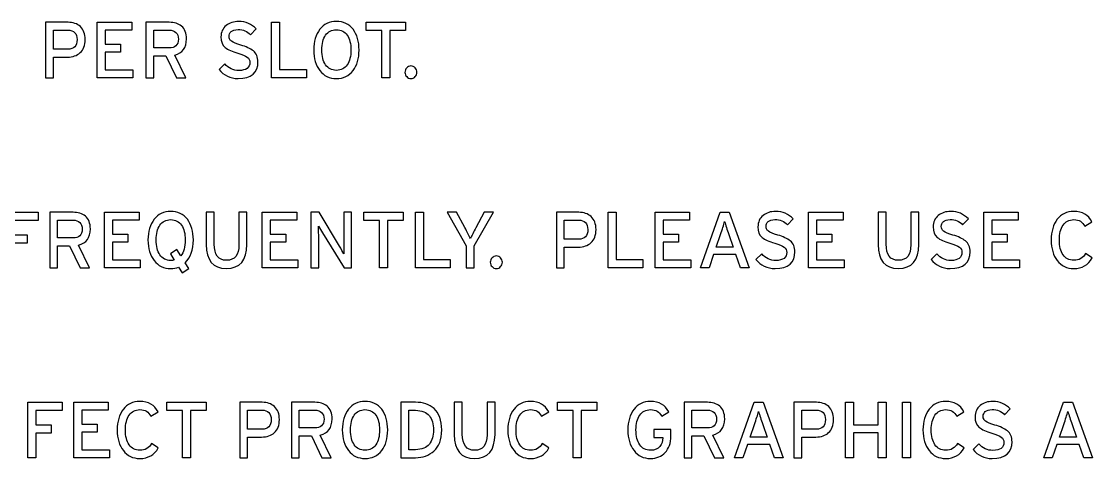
# Model space of a CAD drawing. Extents: x 0.9 to 53.1, y 0.9 to 35.1.
# Drawn here: x 6.43 to 11.51, y 23.73 to 25.8 of the extents above; entities that cross this region are included whole.
import ezdxf

# ---------------------------------------------------------------- set-up
doc = ezdxf.new("R2010")
doc.units = 0
doc.header["$MEASUREMENT"] = 0
doc.layers.add('2.0_____DWG', color=7, linetype='CONTINUOUS')

# ---------------------------------------------------------------- blocks, each defined once
blk = doc.blocks.new('BLK52')
at = {"layer": '2.0_____DWG'}
for points in [[(6.1271, 2.4777), (6.1271, 2.7401), (6.2909, 2.7401), (6.2909, 2.7022), (6.1651, 2.7022), (6.1651, 2.6367), (6.2381, 2.6367), (6.2381, 2.5987), (6.1651, 2.5987), (6.1651, 2.5157), (6.2963, 2.5157), (6.2963, 2.4777)], [(6.9539, 2.4777), (6.9539, 2.7401), (6.9919, 2.7401), (6.9919, 2.516), (7.1187, 2.516), (7.1187, 2.4777)], [(7.5151, 2.7015), (7.5151, 2.4777), (7.4771, 2.4777), (7.4771, 2.7015), (7.4031, 2.7015), (7.4031, 2.7401), (7.5894, 2.7401), (7.5894, 2.7015)], [(5.7215, 1.8016), (5.7215, 1.7327), (5.7946, 1.7327), (5.7946, 1.6944), (5.7215, 1.6944), (5.7215, 1.5778), (5.6836, 1.5778), (5.6836, 1.8402), (5.8473, 1.8402), (5.8473, 1.8016)], [(6.162, 1.5778), (6.162, 1.8402), (6.3258, 1.8402), (6.3258, 1.8022), (6.2, 1.8022), (6.2, 1.7368), (6.2731, 1.7368), (6.2731, 1.6988), (6.2, 1.6988), (6.2, 1.6157), (6.3312, 1.6157), (6.3312, 1.5778)], [(6.9099, 1.5778), (6.9099, 1.8402), (7.0736, 1.8402), (7.0736, 1.8022), (6.9478, 1.8022), (6.9478, 1.7368), (7.0209, 1.7368), (7.0209, 1.6988), (6.9478, 1.6988), (6.9478, 1.6157), (7.0791, 1.6157), (7.0791, 1.5778)], [(7.5041, 1.8016), (7.5041, 1.5778), (7.4661, 1.5778), (7.4661, 1.8016), (7.392, 1.8016), (7.392, 1.8402), (7.5784, 1.8402), (7.5784, 1.8016)], [(7.6357, 1.5778), (7.6357, 1.8402), (7.6736, 1.8402), (7.6736, 1.6161), (7.8005, 1.6161), (7.8005, 1.5778)], [(8.549, 1.5778), (8.549, 1.8402), (8.587, 1.8402), (8.587, 1.6161), (8.7138, 1.6161), (8.7138, 1.5778)], [(8.7721, 1.5778), (8.7721, 1.8402), (8.9359, 1.8402), (8.9359, 1.8022), (8.8101, 1.8022), (8.8101, 1.7368), (8.8832, 1.7368), (8.8832, 1.6988), (8.8101, 1.6988), (8.8101, 1.6157), (8.9413, 1.6157), (8.9413, 1.5778)], [(9.1768, 1.5778), (9.1548, 1.6402), (9.0496, 1.6402), (9.0279, 1.5778), (8.9871, 1.5778), (9.0815, 1.8402), (9.1232, 1.8402), (9.2189, 1.5778)], [(9.4998, 1.5778), (9.4998, 1.8402), (9.6636, 1.8402), (9.6636, 1.8022), (9.5378, 1.8022), (9.5378, 1.7368), (9.6108, 1.7368), (9.6108, 1.6988), (9.5378, 1.6988), (9.5378, 1.6157), (9.669, 1.6157), (9.669, 1.5778)], [(10.3302, 1.5778), (10.3302, 1.8402), (10.494, 1.8402), (10.494, 1.8022), (10.3682, 1.8022), (10.3682, 1.7368), (10.4413, 1.7368), (10.4413, 1.6988), (10.3682, 1.6988), (10.3682, 1.6157), (10.4994, 1.6157), (10.4994, 1.5778)], [(5.8355, 0.9016), (5.8355, 0.8328), (5.9085, 0.8328), (5.9085, 0.7945), (5.8355, 0.7945), (5.8355, 0.6778), (5.7975, 0.6778), (5.7975, 0.9403), (5.9613, 0.9403), (5.9613, 0.9016)], [(6.0159, 0.6778), (6.0159, 0.9403), (6.1796, 0.9403), (6.1796, 0.9023), (6.0538, 0.9023), (6.0538, 0.8369), (6.1269, 0.8369), (6.1269, 0.7989), (6.0538, 0.7989), (6.0538, 0.7158), (6.1851, 0.7158), (6.1851, 0.6778)], [(6.5701, 0.9016), (6.5701, 0.6778), (6.5321, 0.6778), (6.5321, 0.9016), (6.458, 0.9016), (6.458, 0.9403), (6.6444, 0.9403), (6.6444, 0.9016)], [(8.4222, 0.9016), (8.4222, 0.6778), (8.3842, 0.6778), (8.3842, 0.9016), (8.3101, 0.9016), (8.3101, 0.9403), (8.4964, 0.9403), (8.4964, 0.9016)], [(9.3379, 0.6778), (9.3158, 0.7402), (9.2107, 0.7402), (9.189, 0.6778), (9.1482, 0.6778), (9.2426, 0.9403), (9.2843, 0.9403), (9.3799, 0.6778)], [(9.8304, 0.6778), (9.8304, 0.7955), (9.7134, 0.7955), (9.7134, 0.6778), (9.6754, 0.6778), (9.6754, 0.9403), (9.7134, 0.9403), (9.7134, 0.8341), (9.8304, 0.8341), (9.8304, 0.9403), (9.8685, 0.9403), (9.8685, 0.6778)], [(9.9447, 0.6778), (9.9447, 0.9403), (9.9828, 0.9403), (9.9828, 0.6778)], [(10.8044, 0.6778), (10.7824, 0.7402), (10.6773, 0.7402), (10.6556, 0.6778), (10.6147, 0.6778), (10.7091, 0.9403), (10.7508, 0.9403), (10.8465, 0.6778)]]:
    blk.add_lwpolyline(points, close=True, dxfattribs=at)
for points, knots in [([(6.8893, 2.553), (6.8899, 2.5014), (6.8585, 2.475), (6.7951, 2.4736), (6.7573, 2.4743), (6.7271, 2.4885), (6.7047, 2.516), (6.7047, 2.516), (6.732, 2.5431), (6.732, 2.5431), (6.7507, 2.5224), (6.7727, 2.5123), (6.7981, 2.5119), (6.8334, 2.5119), (6.8509, 2.5248), (6.8509, 2.5503), (6.8509, 2.5601), (6.8468, 2.5686), (6.8385, 2.575), (6.8297, 2.5814), (6.8147, 2.5879), (6.7934, 2.594), (6.7668, 2.6011), (6.7469, 2.6106), (6.7339, 2.6215), (6.7205, 2.632), (6.7139, 2.6486), (6.7139, 2.6713), (6.7142, 2.694), (6.7223, 2.712), (6.7386, 2.7252), (6.754, 2.7378), (6.7739, 2.7442), (6.7978, 2.7442), (6.8314, 2.7442), (6.8592, 2.732), (6.881, 2.7086), (6.881, 2.7086), (6.8541, 2.6808), (6.8541, 2.6808), (6.8388, 2.6974), (6.819, 2.7059), (6.7947, 2.7059), (6.78, 2.7056), (6.7691, 2.7025), (6.7625, 2.6964), (6.7557, 2.6903), (6.7524, 2.6825), (6.7524, 2.6733), (6.7524, 2.6686), (6.7532, 2.6649), (6.7549, 2.6615), (6.7564, 2.6577), (6.7595, 2.6544), (6.7639, 2.651), (6.7719, 2.6449), (6.7866, 2.6388), (6.8078, 2.6323), (6.8332, 2.6249), (6.8532, 2.6157), (6.8675, 2.6045), (6.8817, 2.593), (6.889, 2.576), (6.8893, 2.553)], [0, 0, 0, 0, 1, 1, 1, 2, 2, 2, 3, 3, 3, 4, 4, 4, 5, 5, 5, 6, 6, 6, 7, 7, 7, 8, 8, 8, 9, 9, 9, 10, 10, 10, 11, 11, 11, 12, 12, 12, 13, 13, 13, 14, 14, 14, 15, 15, 15, 16, 16, 16, 17, 17, 17, 18, 18, 18, 19, 19, 19, 20, 20, 20, 21, 21, 21, 21]), ([(7.3688, 2.6089), (7.3686, 2.5686), (7.359, 2.536), (7.3402, 2.5116), (7.3208, 2.4868), (7.2945, 2.474), (7.261, 2.4736), (7.2277, 2.474), (7.2018, 2.4868), (7.183, 2.5116), (7.1637, 2.536), (7.1538, 2.5686), (7.1535, 2.6089), (7.1538, 2.6496), (7.1637, 2.6822), (7.183, 2.7069), (7.2018, 2.7313), (7.2277, 2.7439), (7.261, 2.7442), (7.2945, 2.7439), (7.3208, 2.7313), (7.3402, 2.7069), (7.359, 2.6822), (7.3686, 2.6496), (7.3688, 2.6089)], [0, 0, 0, 0, 1, 1, 1, 2, 2, 2, 3, 3, 3, 4, 4, 4, 5, 5, 5, 6, 6, 6, 7, 7, 7, 8, 8, 8, 8]), ([(6.0705, 2.6581), (6.0701, 2.631), (6.0623, 2.6106), (6.0467, 2.5964), (6.0316, 2.5825), (6.0113, 2.5753), (5.9862, 2.5753), (5.9862, 2.5753), (5.9197, 2.5753), (5.9197, 2.5753), (5.9197, 2.5753), (5.9197, 2.4777), (5.9197, 2.4777), (5.9197, 2.4777), (5.8824, 2.4777), (5.8824, 2.4777), (5.8824, 2.4777), (5.8824, 2.7401), (5.8824, 2.7401), (5.8824, 2.7401), (5.9887, 2.7401), (5.9887, 2.7401), (6.0126, 2.7401), (6.0321, 2.7334), (6.0472, 2.7198), (6.0623, 2.7062), (6.0701, 2.6855), (6.0705, 2.6581)], [0, 0, 0, 0, 1, 1, 1, 2, 2, 2, 3, 3, 3, 4, 4, 4, 5, 5, 5, 6, 6, 6, 7, 7, 7, 8, 8, 8, 9, 9, 9, 9]), ([(6.0316, 2.6581), (6.031, 2.6879), (6.0164, 2.7028), (5.9879, 2.7032), (5.9879, 2.7032), (5.9197, 2.7032), (5.9197, 2.7032), (5.9197, 2.7032), (5.9197, 2.6123), (5.9197, 2.6123), (5.9197, 2.6123), (5.9879, 2.6123), (5.9879, 2.6123), (6.017, 2.613), (6.0316, 2.6282), (6.0316, 2.6581)], [0, 0, 0, 0, 1, 1, 1, 2, 2, 2, 3, 3, 3, 4, 4, 4, 5, 5, 5, 5]), ([(6.5508, 2.6615), (6.5501, 2.6198), (6.5314, 2.594), (6.4948, 2.5848), (6.4948, 2.5848), (6.5467, 2.4777), (6.5467, 2.4777), (6.5467, 2.4777), (6.5026, 2.4777), (6.5026, 2.4777), (6.5026, 2.4777), (6.4523, 2.5814), (6.4523, 2.5814), (6.4523, 2.5814), (6.395, 2.5814), (6.395, 2.5814), (6.395, 2.5814), (6.395, 2.4777), (6.395, 2.4777), (6.395, 2.4777), (6.3577, 2.4777), (6.3577, 2.4777), (6.3577, 2.4777), (6.3577, 2.7401), (6.3577, 2.7401), (6.3577, 2.7401), (6.469, 2.7401), (6.469, 2.7401), (6.4921, 2.7401), (6.5113, 2.7337), (6.5269, 2.7215), (6.5425, 2.7086), (6.5504, 2.6886), (6.5508, 2.6615)], [0, 0, 0, 0, 1, 1, 1, 2, 2, 2, 3, 3, 3, 4, 4, 4, 5, 5, 5, 6, 6, 6, 7, 7, 7, 8, 8, 8, 9, 9, 9, 10, 10, 10, 11, 11, 11, 11]), ([(6.5123, 2.6605), (6.5121, 2.6747), (6.5082, 2.6852), (6.5006, 2.692), (6.493, 2.6994), (6.4824, 2.7032), (6.469, 2.7032), (6.469, 2.7032), (6.395, 2.7032), (6.395, 2.7032), (6.395, 2.7032), (6.395, 2.6184), (6.395, 2.6184), (6.395, 2.6184), (6.469, 2.6184), (6.469, 2.6184), (6.4821, 2.6184), (6.4926, 2.6218), (6.5002, 2.6289), (6.508, 2.6357), (6.5121, 2.6462), (6.5123, 2.6605)], [0, 0, 0, 0, 1, 1, 1, 2, 2, 2, 3, 3, 3, 4, 4, 4, 5, 5, 5, 6, 6, 6, 7, 7, 7, 7]), ([(7.33, 2.6089), (7.33, 2.6391), (7.3242, 2.6625), (7.3127, 2.6798), (7.301, 2.6964), (7.2837, 2.7049), (7.261, 2.7052), (7.2388, 2.7049), (7.2218, 2.6964), (7.2101, 2.6798), (7.1982, 2.6625), (7.1923, 2.6391), (7.1923, 2.6089), (7.1923, 2.5794), (7.1982, 2.556), (7.2101, 2.5391), (7.2218, 2.5214), (7.2388, 2.5126), (7.261, 2.5126), (7.2837, 2.5126), (7.301, 2.5214), (7.3127, 2.5391), (7.3242, 2.556), (7.33, 2.5794), (7.33, 2.6089)], [0, 0, 0, 0, 1, 1, 1, 2, 2, 2, 3, 3, 3, 4, 4, 4, 5, 5, 5, 6, 6, 6, 7, 7, 7, 8, 8, 8, 8]), ([(7.6433, 2.5031), (7.643, 2.495), (7.6402, 2.4882), (7.635, 2.4828), (7.6297, 2.477), (7.623, 2.474), (7.6146, 2.4736), (7.6067, 2.474), (7.6001, 2.477), (7.5948, 2.4828), (7.589, 2.4882), (7.5862, 2.495), (7.5862, 2.5031), (7.5862, 2.5116), (7.589, 2.5187), (7.5948, 2.5245), (7.6001, 2.5299), (7.6067, 2.533), (7.6146, 2.5333), (7.623, 2.533), (7.6297, 2.5299), (7.635, 2.5245), (7.6402, 2.5187), (7.643, 2.5116), (7.6433, 2.5031)], [0, 0, 0, 0, 1, 1, 1, 2, 2, 2, 3, 3, 3, 4, 4, 4, 5, 5, 5, 6, 6, 6, 7, 7, 7, 8, 8, 8, 8]), ([(6.0949, 1.7615), (6.0942, 1.7198), (6.0755, 1.6941), (6.0389, 1.6849), (6.0389, 1.6849), (6.0908, 1.5778), (6.0908, 1.5778), (6.0908, 1.5778), (6.0467, 1.5778), (6.0467, 1.5778), (6.0467, 1.5778), (5.9964, 1.6815), (5.9964, 1.6815), (5.9964, 1.6815), (5.9391, 1.6815), (5.9391, 1.6815), (5.9391, 1.6815), (5.9391, 1.5778), (5.9391, 1.5778), (5.9391, 1.5778), (5.9018, 1.5778), (5.9018, 1.5778), (5.9018, 1.5778), (5.9018, 1.8402), (5.9018, 1.8402), (5.9018, 1.8402), (6.0131, 1.8402), (6.0131, 1.8402), (6.0362, 1.8402), (6.0554, 1.8338), (6.071, 1.8216), (6.0866, 1.8087), (6.0945, 1.7887), (6.0949, 1.7615)], [0, 0, 0, 0, 1, 1, 1, 2, 2, 2, 3, 3, 3, 4, 4, 4, 5, 5, 5, 6, 6, 6, 7, 7, 7, 8, 8, 8, 9, 9, 9, 10, 10, 10, 11, 11, 11, 11]), ([(6.5832, 1.709), (6.5826, 1.6622), (6.5696, 1.6262), (6.544, 1.6015), (6.544, 1.6015), (6.5611, 1.574), (6.5611, 1.574), (6.5611, 1.574), (6.5297, 1.5537), (6.5297, 1.5537), (6.5297, 1.5537), (6.5128, 1.5808), (6.5128, 1.5808), (6.5014, 1.5764), (6.4891, 1.574), (6.4753, 1.5737), (6.4421, 1.574), (6.4162, 1.5869), (6.3973, 1.6117), (6.378, 1.6361), (6.3682, 1.6686), (6.3678, 1.709), (6.3682, 1.7497), (6.378, 1.7822), (6.3973, 1.807), (6.4162, 1.8314), (6.4421, 1.8439), (6.4753, 1.8443), (6.5089, 1.8439), (6.5352, 1.8314), (6.5545, 1.807), (6.5733, 1.7822), (6.583, 1.7497), (6.5832, 1.709)], [0, 0, 0, 0, 1, 1, 1, 2, 2, 2, 3, 3, 3, 4, 4, 4, 5, 5, 5, 6, 6, 6, 7, 7, 7, 8, 8, 8, 9, 9, 9, 10, 10, 10, 11, 11, 11, 11]), ([(6.8371, 1.6873), (6.8364, 1.6123), (6.8041, 1.5744), (6.7395, 1.5737), (6.6761, 1.5747), (6.6442, 1.6127), (6.644, 1.688), (6.644, 1.688), (6.644, 1.8402), (6.644, 1.8402), (6.644, 1.8402), (6.682, 1.8402), (6.682, 1.8402), (6.682, 1.8402), (6.682, 1.689), (6.682, 1.689), (6.682, 1.6385), (6.7015, 1.613), (6.7401, 1.6127), (6.7796, 1.613), (6.7993, 1.6378), (6.7991, 1.6863), (6.7991, 1.6863), (6.7991, 1.8402), (6.7991, 1.8402), (6.7991, 1.8402), (6.8371, 1.8402), (6.8371, 1.8402), (6.8371, 1.8402), (6.8371, 1.6873), (6.8371, 1.6873)], [0, 0, 0, 0, 1, 1, 1, 2, 2, 2, 3, 3, 3, 4, 4, 4, 5, 5, 5, 6, 6, 6, 7, 7, 7, 8, 8, 8, 9, 9, 9, 10, 10, 10, 10]), ([(7.2973, 1.5778), (7.2973, 1.5778), (7.1959, 1.7422), (7.1959, 1.7422), (7.1886, 1.7544), (7.1823, 1.7653), (7.1769, 1.7744), (7.1769, 1.7568), (7.1771, 1.7365), (7.1774, 1.7137), (7.1774, 1.7137), (7.1774, 1.5778), (7.1774, 1.5778), (7.1774, 1.5778), (7.1404, 1.5778), (7.1404, 1.5778), (7.1404, 1.5778), (7.1404, 1.8402), (7.1404, 1.8402), (7.1404, 1.8402), (7.1793, 1.8402), (7.1793, 1.8402), (7.1793, 1.8402), (7.2757, 1.6802), (7.2757, 1.6802), (7.2844, 1.6656), (7.2913, 1.653), (7.2969, 1.6429), (7.2968, 1.6612), (7.2966, 1.6819), (7.2966, 1.7046), (7.2966, 1.7046), (7.2966, 1.8402), (7.2966, 1.8402), (7.2966, 1.8402), (7.3335, 1.8402), (7.3335, 1.8402), (7.3335, 1.8402), (7.3335, 1.5778), (7.3335, 1.5778), (7.3335, 1.5778), (7.2973, 1.5778), (7.2973, 1.5778)], [0, 0, 0, 0, 1, 1, 1, 2, 2, 2, 3, 3, 3, 4, 4, 4, 5, 5, 5, 6, 6, 6, 7, 7, 7, 8, 8, 8, 9, 9, 9, 10, 10, 10, 11, 11, 11, 12, 12, 12, 13, 13, 13, 14, 14, 14, 14]), ([(7.9152, 1.6815), (7.9152, 1.6815), (7.9152, 1.5778), (7.9152, 1.5778), (7.9152, 1.5778), (7.8771, 1.5778), (7.8771, 1.5778), (7.8771, 1.5778), (7.8771, 1.6815), (7.8771, 1.6815), (7.8771, 1.6815), (7.7861, 1.8402), (7.7861, 1.8402), (7.7861, 1.8402), (7.8306, 1.8402), (7.8306, 1.8402), (7.8306, 1.8402), (7.8703, 1.7676), (7.8703, 1.7676), (7.8812, 1.7473), (7.8898, 1.73), (7.8964, 1.7158), (7.9027, 1.7293), (7.9115, 1.7466), (7.9225, 1.7673), (7.9225, 1.7673), (7.9624, 1.8402), (7.9624, 1.8402), (7.9624, 1.8402), (8.0065, 1.8402), (8.0065, 1.8402), (8.0065, 1.8402), (7.9152, 1.6815), (7.9152, 1.6815)], [0, 0, 0, 0, 1, 1, 1, 2, 2, 2, 3, 3, 3, 4, 4, 4, 5, 5, 5, 6, 6, 6, 7, 7, 7, 8, 8, 8, 9, 9, 9, 10, 10, 10, 11, 11, 11, 11]), ([(8.4922, 1.7582), (8.4919, 1.731), (8.4841, 1.7107), (8.4685, 1.6964), (8.4534, 1.6825), (8.433, 1.6754), (8.4079, 1.6754), (8.4079, 1.6754), (8.3415, 1.6754), (8.3415, 1.6754), (8.3415, 1.6754), (8.3415, 1.5778), (8.3415, 1.5778), (8.3415, 1.5778), (8.3042, 1.5778), (8.3042, 1.5778), (8.3042, 1.5778), (8.3042, 1.8402), (8.3042, 1.8402), (8.3042, 1.8402), (8.4105, 1.8402), (8.4105, 1.8402), (8.4344, 1.8402), (8.4539, 1.8334), (8.469, 1.8199), (8.4841, 1.8063), (8.4919, 1.7856), (8.4922, 1.7582)], [0, 0, 0, 0, 1, 1, 1, 2, 2, 2, 3, 3, 3, 4, 4, 4, 5, 5, 5, 6, 6, 6, 7, 7, 7, 8, 8, 8, 9, 9, 9, 9]), ([(9.4352, 1.653), (9.4357, 1.6015), (9.4043, 1.575), (9.3409, 1.5737), (9.3031, 1.5744), (9.2729, 1.5886), (9.2506, 1.6161), (9.2506, 1.6161), (9.2779, 1.6432), (9.2779, 1.6432), (9.2965, 1.6225), (9.3185, 1.6123), (9.344, 1.612), (9.3792, 1.612), (9.3967, 1.6249), (9.3967, 1.6503), (9.3967, 1.6602), (9.3926, 1.6686), (9.3843, 1.6751), (9.3755, 1.6815), (9.3606, 1.688), (9.3392, 1.6941), (9.3126, 1.7012), (9.2928, 1.7107), (9.2797, 1.7215), (9.2663, 1.732), (9.2597, 1.7487), (9.2597, 1.7714), (9.2601, 1.7941), (9.2682, 1.8121), (9.2845, 1.8253), (9.2999, 1.8378), (9.3197, 1.8443), (9.3436, 1.8443), (9.3772, 1.8443), (9.405, 1.8321), (9.4269, 1.8087), (9.4269, 1.8087), (9.3999, 1.7809), (9.3999, 1.7809), (9.3847, 1.7975), (9.3648, 1.806), (9.3406, 1.806), (9.3258, 1.8056), (9.315, 1.8026), (9.3084, 1.7965), (9.3016, 1.7904), (9.2982, 1.7826), (9.2982, 1.7734), (9.2982, 1.7687), (9.299, 1.7649), (9.3007, 1.7615), (9.3023, 1.7578), (9.3053, 1.7544), (9.3097, 1.751), (9.3177, 1.7449), (9.3324, 1.7388), (9.3536, 1.7324), (9.3791, 1.7249), (9.3991, 1.7158), (9.4133, 1.7046), (9.4276, 1.693), (9.4348, 1.6761), (9.4352, 1.653)], [0, 0, 0, 0, 1, 1, 1, 2, 2, 2, 3, 3, 3, 4, 4, 4, 5, 5, 5, 6, 6, 6, 7, 7, 7, 8, 8, 8, 9, 9, 9, 10, 10, 10, 11, 11, 11, 12, 12, 12, 13, 13, 13, 14, 14, 14, 15, 15, 15, 16, 16, 16, 17, 17, 17, 18, 18, 18, 19, 19, 19, 20, 20, 20, 21, 21, 21, 21]), ([(10.0228, 1.6873), (10.0221, 1.6123), (9.9898, 1.5744), (9.9252, 1.5737), (9.8618, 1.5747), (9.8299, 1.6127), (9.8297, 1.688), (9.8297, 1.688), (9.8297, 1.8402), (9.8297, 1.8402), (9.8297, 1.8402), (9.8677, 1.8402), (9.8677, 1.8402), (9.8677, 1.8402), (9.8677, 1.689), (9.8677, 1.689), (9.8677, 1.6385), (9.8872, 1.613), (9.9258, 1.6127), (9.9653, 1.613), (9.985, 1.6378), (9.9848, 1.6863), (9.9848, 1.6863), (9.9848, 1.8402), (9.9848, 1.8402), (9.9848, 1.8402), (10.0228, 1.8402), (10.0228, 1.8402), (10.0228, 1.8402), (10.0228, 1.6873), (10.0228, 1.6873)], [0, 0, 0, 0, 1, 1, 1, 2, 2, 2, 3, 3, 3, 4, 4, 4, 5, 5, 5, 6, 6, 6, 7, 7, 7, 8, 8, 8, 9, 9, 9, 10, 10, 10, 10]), ([(10.2658, 1.653), (10.2663, 1.6015), (10.2349, 1.575), (10.1715, 1.5737), (10.1337, 1.5744), (10.1035, 1.5886), (10.0811, 1.6161), (10.0811, 1.6161), (10.1084, 1.6432), (10.1084, 1.6432), (10.1271, 1.6225), (10.1491, 1.6123), (10.1746, 1.612), (10.2098, 1.612), (10.2273, 1.6249), (10.2273, 1.6503), (10.2273, 1.6602), (10.2232, 1.6686), (10.2149, 1.6751), (10.2061, 1.6815), (10.1912, 1.688), (10.1698, 1.6941), (10.1432, 1.7012), (10.1234, 1.7107), (10.1103, 1.7215), (10.0969, 1.732), (10.0903, 1.7487), (10.0903, 1.7714), (10.0906, 1.7941), (10.0988, 1.8121), (10.1151, 1.8253), (10.1305, 1.8378), (10.1503, 1.8443), (10.1742, 1.8443), (10.2078, 1.8443), (10.2356, 1.8321), (10.2575, 1.8087), (10.2575, 1.8087), (10.2305, 1.7809), (10.2305, 1.7809), (10.2153, 1.7975), (10.1954, 1.806), (10.1712, 1.806), (10.1564, 1.8056), (10.1456, 1.8026), (10.139, 1.7965), (10.1322, 1.7904), (10.1288, 1.7826), (10.1288, 1.7734), (10.1288, 1.7687), (10.1296, 1.7649), (10.1313, 1.7615), (10.1329, 1.7578), (10.1359, 1.7544), (10.1403, 1.751), (10.1483, 1.7449), (10.163, 1.7388), (10.1842, 1.7324), (10.2097, 1.7249), (10.2297, 1.7158), (10.2439, 1.7046), (10.2581, 1.693), (10.2654, 1.6761), (10.2658, 1.653)], [0, 0, 0, 0, 1, 1, 1, 2, 2, 2, 3, 3, 3, 4, 4, 4, 5, 5, 5, 6, 6, 6, 7, 7, 7, 8, 8, 8, 9, 9, 9, 10, 10, 10, 11, 11, 11, 12, 12, 12, 13, 13, 13, 14, 14, 14, 15, 15, 15, 16, 16, 16, 17, 17, 17, 18, 18, 18, 19, 19, 19, 20, 20, 20, 21, 21, 21, 21]), ([(10.8449, 1.6239), (10.8261, 1.591), (10.7969, 1.574), (10.7574, 1.5737), (10.7242, 1.574), (10.6981, 1.5869), (10.6793, 1.6117), (10.66, 1.6361), (10.6501, 1.6686), (10.6498, 1.709), (10.6501, 1.7497), (10.66, 1.7822), (10.6793, 1.807), (10.6981, 1.8314), (10.724, 1.8439), (10.7574, 1.8443), (10.7983, 1.8443), (10.8271, 1.8277), (10.8437, 1.7955), (10.8437, 1.7955), (10.81, 1.7737), (10.81, 1.7737), (10.8037, 1.7843), (10.7968, 1.7924), (10.789, 1.7978), (10.7807, 1.8026), (10.7702, 1.8053), (10.7573, 1.8053), (10.7351, 1.8049), (10.7183, 1.7965), (10.7068, 1.7799), (10.6949, 1.7626), (10.689, 1.7392), (10.689, 1.709), (10.689, 1.6795), (10.6949, 1.6561), (10.7068, 1.6391), (10.7183, 1.6215), (10.7351, 1.6127), (10.7573, 1.6127), (10.7827, 1.6127), (10.8014, 1.6235), (10.8132, 1.6456), (10.8132, 1.6456), (10.8449, 1.6239), (10.8449, 1.6239)], [0, 0, 0, 0, 1, 1, 1, 2, 2, 2, 3, 3, 3, 4, 4, 4, 5, 5, 5, 6, 6, 6, 7, 7, 7, 8, 8, 8, 9, 9, 9, 10, 10, 10, 11, 11, 11, 12, 12, 12, 13, 13, 13, 14, 14, 14, 15, 15, 15, 15]), ([(6.0564, 1.7605), (6.0562, 1.7748), (6.0523, 1.7853), (6.0447, 1.7921), (6.0371, 1.7995), (6.0265, 1.8032), (6.0131, 1.8032), (6.0131, 1.8032), (5.9391, 1.8032), (5.9391, 1.8032), (5.9391, 1.8032), (5.9391, 1.7185), (5.9391, 1.7185), (5.9391, 1.7185), (6.0131, 1.7185), (6.0131, 1.7185), (6.0262, 1.7185), (6.0367, 1.7219), (6.0443, 1.729), (6.0521, 1.7358), (6.0562, 1.7463), (6.0564, 1.7605)], [0, 0, 0, 0, 1, 1, 1, 2, 2, 2, 3, 3, 3, 4, 4, 4, 5, 5, 5, 6, 6, 6, 7, 7, 7, 7]), ([(6.5443, 1.709), (6.5443, 1.7392), (6.5386, 1.7626), (6.527, 1.7799), (6.5153, 1.7965), (6.498, 1.8049), (6.4753, 1.8053), (6.4531, 1.8049), (6.4362, 1.7965), (6.4245, 1.7799), (6.4126, 1.7626), (6.4067, 1.7392), (6.4067, 1.709), (6.4067, 1.6795), (6.4126, 1.6561), (6.4245, 1.6388), (6.4362, 1.6212), (6.4531, 1.6123), (6.4753, 1.612), (6.4819, 1.612), (6.4875, 1.6127), (6.4924, 1.614), (6.4924, 1.614), (6.474, 1.6435), (6.474, 1.6435), (6.474, 1.6435), (6.5052, 1.6639), (6.5052, 1.6639), (6.5052, 1.6639), (6.5236, 1.6337), (6.5236, 1.6337), (6.5377, 1.6507), (6.5447, 1.6758), (6.5443, 1.709)], [0, 0, 0, 0, 1, 1, 1, 2, 2, 2, 3, 3, 3, 4, 4, 4, 5, 5, 5, 6, 6, 6, 7, 7, 7, 8, 8, 8, 9, 9, 9, 10, 10, 10, 11, 11, 11, 11]), ([(8.4534, 1.7582), (8.4527, 1.788), (8.4381, 1.8029), (8.4096, 1.8032), (8.4096, 1.8032), (8.3415, 1.8032), (8.3415, 1.8032), (8.3415, 1.8032), (8.3415, 1.7124), (8.3415, 1.7124), (8.3415, 1.7124), (8.4096, 1.7124), (8.4096, 1.7124), (8.4388, 1.7131), (8.4534, 1.7283), (8.4534, 1.7582)], [0, 0, 0, 0, 1, 1, 1, 2, 2, 2, 3, 3, 3, 4, 4, 4, 5, 5, 5, 5]), ([(9.1215, 1.7354), (9.1134, 1.7595), (9.1068, 1.7799), (9.1019, 1.7961), (9.0973, 1.7802), (9.0908, 1.7598), (9.0825, 1.7351), (9.0825, 1.7351), (9.0617, 1.6751), (9.0617, 1.6751), (9.0617, 1.6751), (9.1427, 1.6751), (9.1427, 1.6751), (9.1427, 1.6751), (9.1215, 1.7354), (9.1215, 1.7354)], [0, 0, 0, 0, 1, 1, 1, 2, 2, 2, 3, 3, 3, 4, 4, 4, 5, 5, 5, 5]), ([(8.048, 1.6032), (8.0477, 1.5951), (8.0449, 1.5883), (8.0397, 1.5828), (8.0344, 1.5771), (8.0276, 1.574), (8.0193, 1.5737), (8.0114, 1.574), (8.0048, 1.5771), (7.9995, 1.5828), (7.9937, 1.5883), (7.9909, 1.5951), (7.9909, 1.6032), (7.9909, 1.6117), (7.9937, 1.6188), (7.9995, 1.6246), (8.0048, 1.63), (8.0114, 1.633), (8.0193, 1.6334), (8.0276, 1.633), (8.0344, 1.63), (8.0397, 1.6246), (8.0449, 1.6188), (8.0477, 1.6117), (8.048, 1.6032)], [0, 0, 0, 0, 1, 1, 1, 2, 2, 2, 3, 3, 3, 4, 4, 4, 5, 5, 5, 6, 6, 6, 7, 7, 7, 8, 8, 8, 8]), ([(6.4168, 0.7239), (6.398, 0.6911), (6.3688, 0.6741), (6.3293, 0.6738), (6.2961, 0.6741), (6.27, 0.687), (6.2512, 0.7117), (6.2319, 0.7362), (6.222, 0.7687), (6.2217, 0.8091), (6.222, 0.8497), (6.2319, 0.8823), (6.2512, 0.9071), (6.27, 0.9315), (6.2959, 0.944), (6.3293, 0.9443), (6.3702, 0.9443), (6.399, 0.9277), (6.4156, 0.8955), (6.4156, 0.8955), (6.3819, 0.8738), (6.3819, 0.8738), (6.3756, 0.8843), (6.3687, 0.8925), (6.3609, 0.8979), (6.3526, 0.9026), (6.3421, 0.9054), (6.3292, 0.9054), (6.307, 0.905), (6.2902, 0.8965), (6.2787, 0.8799), (6.2668, 0.8626), (6.2609, 0.8392), (6.2609, 0.8091), (6.2609, 0.7796), (6.2668, 0.7562), (6.2787, 0.7392), (6.2902, 0.7216), (6.307, 0.7128), (6.3292, 0.7128), (6.3546, 0.7128), (6.3733, 0.7236), (6.3851, 0.7456), (6.3851, 0.7456), (6.4168, 0.7239), (6.4168, 0.7239)], [0, 0, 0, 0, 1, 1, 1, 2, 2, 2, 3, 3, 3, 4, 4, 4, 5, 5, 5, 6, 6, 6, 7, 7, 7, 8, 8, 8, 9, 9, 9, 10, 10, 10, 11, 11, 11, 12, 12, 12, 13, 13, 13, 14, 14, 14, 15, 15, 15, 15]), ([(6.9911, 0.8582), (6.9907, 0.8311), (6.9829, 0.8108), (6.9673, 0.7965), (6.9522, 0.7826), (6.9319, 0.7755), (6.9068, 0.7755), (6.9068, 0.7755), (6.8403, 0.7755), (6.8403, 0.7755), (6.8403, 0.7755), (6.8403, 0.6778), (6.8403, 0.6778), (6.8403, 0.6778), (6.803, 0.6778), (6.803, 0.6778), (6.803, 0.6778), (6.803, 0.9403), (6.803, 0.9403), (6.803, 0.9403), (6.9093, 0.9403), (6.9093, 0.9403), (6.9333, 0.9403), (6.9528, 0.9335), (6.9678, 0.9199), (6.9829, 0.9064), (6.9907, 0.8857), (6.9911, 0.8582)], [0, 0, 0, 0, 1, 1, 1, 2, 2, 2, 3, 3, 3, 4, 4, 4, 5, 5, 5, 6, 6, 6, 7, 7, 7, 8, 8, 8, 9, 9, 9, 9]), ([(7.241, 0.8616), (7.2403, 0.8199), (7.2216, 0.7941), (7.185, 0.785), (7.185, 0.785), (7.2369, 0.6778), (7.2369, 0.6778), (7.2369, 0.6778), (7.1928, 0.6778), (7.1928, 0.6778), (7.1928, 0.6778), (7.1425, 0.7816), (7.1425, 0.7816), (7.1425, 0.7816), (7.0852, 0.7816), (7.0852, 0.7816), (7.0852, 0.7816), (7.0852, 0.6778), (7.0852, 0.6778), (7.0852, 0.6778), (7.0479, 0.6778), (7.0479, 0.6778), (7.0479, 0.6778), (7.0479, 0.9403), (7.0479, 0.9403), (7.0479, 0.9403), (7.1593, 0.9403), (7.1593, 0.9403), (7.1823, 0.9403), (7.2015, 0.9338), (7.2171, 0.9216), (7.2327, 0.9087), (7.2406, 0.8887), (7.241, 0.8616)], [0, 0, 0, 0, 1, 1, 1, 2, 2, 2, 3, 3, 3, 4, 4, 4, 5, 5, 5, 6, 6, 6, 7, 7, 7, 8, 8, 8, 9, 9, 9, 10, 10, 10, 11, 11, 11, 11]), ([(7.5046, 0.8091), (7.5044, 0.7687), (7.4948, 0.7362), (7.476, 0.7117), (7.4566, 0.687), (7.4304, 0.6741), (7.3968, 0.6738), (7.3636, 0.6741), (7.3376, 0.687), (7.3188, 0.7117), (7.2995, 0.7362), (7.2896, 0.7687), (7.2893, 0.8091), (7.2896, 0.8497), (7.2995, 0.8823), (7.3188, 0.9071), (7.3376, 0.9315), (7.3636, 0.944), (7.3968, 0.9443), (7.4304, 0.944), (7.4566, 0.9315), (7.476, 0.9071), (7.4948, 0.8823), (7.5044, 0.8497), (7.5046, 0.8091)], [0, 0, 0, 0, 1, 1, 1, 2, 2, 2, 3, 3, 3, 4, 4, 4, 5, 5, 5, 6, 6, 6, 7, 7, 7, 8, 8, 8, 8]), ([(7.7605, 0.8091), (7.7599, 0.7633), (7.7477, 0.73), (7.7237, 0.709), (7.6999, 0.6883), (7.6709, 0.6778), (7.6365, 0.6778), (7.6365, 0.6778), (7.5673, 0.6778), (7.5673, 0.6778), (7.5673, 0.6778), (7.5673, 0.9403), (7.5673, 0.9403), (7.5673, 0.9403), (7.6365, 0.9403), (7.6365, 0.9403), (7.6716, 0.9406), (7.7009, 0.9304), (7.7245, 0.9101), (7.7479, 0.8891), (7.7599, 0.8552), (7.7605, 0.8091)], [0, 0, 0, 0, 1, 1, 1, 2, 2, 2, 3, 3, 3, 4, 4, 4, 5, 5, 5, 6, 6, 6, 7, 7, 7, 7]), ([(8.0132, 0.7874), (8.0126, 0.7124), (7.9802, 0.6744), (7.9156, 0.6738), (7.8522, 0.6748), (7.8203, 0.7128), (7.8201, 0.788), (7.8201, 0.788), (7.8201, 0.9403), (7.8201, 0.9403), (7.8201, 0.9403), (7.8581, 0.9403), (7.8581, 0.9403), (7.8581, 0.9403), (7.8581, 0.789), (7.8581, 0.789), (7.8581, 0.7385), (7.8776, 0.7131), (7.9163, 0.7128), (7.9558, 0.7131), (7.9754, 0.7378), (7.9753, 0.7863), (7.9753, 0.7863), (7.9753, 0.9403), (7.9753, 0.9403), (7.9753, 0.9403), (8.0132, 0.9403), (8.0132, 0.9403), (8.0132, 0.9403), (8.0132, 0.7874), (8.0132, 0.7874)], [0, 0, 0, 0, 1, 1, 1, 2, 2, 2, 3, 3, 3, 4, 4, 4, 5, 5, 5, 6, 6, 6, 7, 7, 7, 8, 8, 8, 9, 9, 9, 10, 10, 10, 10]), ([(8.2689, 0.7239), (8.2501, 0.6911), (8.2209, 0.6741), (8.1814, 0.6738), (8.1482, 0.6741), (8.1221, 0.687), (8.1033, 0.7117), (8.0839, 0.7362), (8.0741, 0.7687), (8.0738, 0.8091), (8.0741, 0.8497), (8.0839, 0.8823), (8.1033, 0.9071), (8.1221, 0.9315), (8.148, 0.944), (8.1814, 0.9443), (8.2223, 0.9443), (8.2511, 0.9277), (8.2677, 0.8955), (8.2677, 0.8955), (8.234, 0.8738), (8.234, 0.8738), (8.2277, 0.8843), (8.2208, 0.8925), (8.213, 0.8979), (8.2047, 0.9026), (8.1941, 0.9054), (8.1813, 0.9054), (8.159, 0.905), (8.1423, 0.8965), (8.1307, 0.8799), (8.1189, 0.8626), (8.1129, 0.8392), (8.1129, 0.8091), (8.1129, 0.7796), (8.1189, 0.7562), (8.1307, 0.7392), (8.1423, 0.7216), (8.159, 0.7128), (8.1813, 0.7128), (8.2067, 0.7128), (8.2253, 0.7236), (8.2372, 0.7456), (8.2372, 0.7456), (8.2689, 0.7239), (8.2689, 0.7239)], [0, 0, 0, 0, 1, 1, 1, 2, 2, 2, 3, 3, 3, 4, 4, 4, 5, 5, 5, 6, 6, 6, 7, 7, 7, 8, 8, 8, 9, 9, 9, 10, 10, 10, 11, 11, 11, 12, 12, 12, 13, 13, 13, 14, 14, 14, 15, 15, 15, 15]), ([(8.847, 0.7806), (8.8469, 0.7467), (8.8379, 0.7206), (8.8201, 0.7022), (8.8025, 0.6836), (8.7792, 0.6741), (8.7504, 0.6738), (8.7172, 0.6741), (8.6912, 0.687), (8.6724, 0.7117), (8.6531, 0.7362), (8.6433, 0.7687), (8.6429, 0.8091), (8.6433, 0.8497), (8.6531, 0.8823), (8.6724, 0.9071), (8.6912, 0.9315), (8.7172, 0.944), (8.7504, 0.9443), (8.7914, 0.9443), (8.8201, 0.9277), (8.8369, 0.8955), (8.8369, 0.8955), (8.8035, 0.8742), (8.8035, 0.8742), (8.7972, 0.8847), (8.7901, 0.8928), (8.7819, 0.8982), (8.7738, 0.903), (8.7631, 0.9054), (8.7504, 0.9054), (8.7282, 0.905), (8.7112, 0.8965), (8.6995, 0.8799), (8.6877, 0.8626), (8.6817, 0.8392), (8.6817, 0.8091), (8.6817, 0.7796), (8.6877, 0.7562), (8.6995, 0.7392), (8.7112, 0.7216), (8.7282, 0.7128), (8.7504, 0.7128), (8.7711, 0.7131), (8.786, 0.7192), (8.7952, 0.7311), (8.804, 0.7426), (8.8084, 0.7562), (8.8084, 0.7721), (8.8084, 0.7721), (8.8084, 0.7731), (8.8084, 0.7731), (8.8084, 0.7731), (8.7669, 0.7731), (8.7669, 0.7731), (8.7669, 0.7731), (8.7669, 0.8108), (8.7669, 0.8108), (8.7669, 0.8108), (8.847, 0.8108), (8.847, 0.8108), (8.847, 0.8108), (8.847, 0.7806), (8.847, 0.7806)], [0, 0, 0, 0, 1, 1, 1, 2, 2, 2, 3, 3, 3, 4, 4, 4, 5, 5, 5, 6, 6, 6, 7, 7, 7, 8, 8, 8, 9, 9, 9, 10, 10, 10, 11, 11, 11, 12, 12, 12, 13, 13, 13, 14, 14, 14, 15, 15, 15, 16, 16, 16, 17, 17, 17, 18, 18, 18, 19, 19, 19, 20, 20, 20, 21, 21, 21, 21]), ([(9.1024, 0.8616), (9.1017, 0.8199), (9.083, 0.7941), (9.0464, 0.785), (9.0464, 0.785), (9.0983, 0.6778), (9.0983, 0.6778), (9.0983, 0.6778), (9.0542, 0.6778), (9.0542, 0.6778), (9.0542, 0.6778), (9.0039, 0.7816), (9.0039, 0.7816), (9.0039, 0.7816), (8.9466, 0.7816), (8.9466, 0.7816), (8.9466, 0.7816), (8.9466, 0.6778), (8.9466, 0.6778), (8.9466, 0.6778), (8.9093, 0.6778), (8.9093, 0.6778), (8.9093, 0.6778), (8.9093, 0.9403), (8.9093, 0.9403), (8.9093, 0.9403), (9.0207, 0.9403), (9.0207, 0.9403), (9.0437, 0.9403), (9.0629, 0.9338), (9.0785, 0.9216), (9.0941, 0.9087), (9.102, 0.8887), (9.1024, 0.8616)], [0, 0, 0, 0, 1, 1, 1, 2, 2, 2, 3, 3, 3, 4, 4, 4, 5, 5, 5, 6, 6, 6, 7, 7, 7, 8, 8, 8, 9, 9, 9, 10, 10, 10, 11, 11, 11, 11]), ([(9.6186, 0.8582), (9.6183, 0.8311), (9.6105, 0.8108), (9.5949, 0.7965), (9.5798, 0.7826), (9.5595, 0.7755), (9.5344, 0.7755), (9.5344, 0.7755), (9.4679, 0.7755), (9.4679, 0.7755), (9.4679, 0.7755), (9.4679, 0.6778), (9.4679, 0.6778), (9.4679, 0.6778), (9.4306, 0.6778), (9.4306, 0.6778), (9.4306, 0.6778), (9.4306, 0.9403), (9.4306, 0.9403), (9.4306, 0.9403), (9.5369, 0.9403), (9.5369, 0.9403), (9.5608, 0.9403), (9.5803, 0.9335), (9.5954, 0.9199), (9.6105, 0.9064), (9.6183, 0.8857), (9.6186, 0.8582)], [0, 0, 0, 0, 1, 1, 1, 2, 2, 2, 3, 3, 3, 4, 4, 4, 5, 5, 5, 6, 6, 6, 7, 7, 7, 8, 8, 8, 9, 9, 9, 9]), ([(10.2375, 0.7239), (10.2186, 0.6911), (10.1895, 0.6741), (10.15, 0.6738), (10.1167, 0.6741), (10.0906, 0.687), (10.0718, 0.7117), (10.0525, 0.7362), (10.0427, 0.7687), (10.0423, 0.8091), (10.0427, 0.8497), (10.0525, 0.8823), (10.0718, 0.9071), (10.0906, 0.9315), (10.1166, 0.944), (10.15, 0.9443), (10.1908, 0.9443), (10.2197, 0.9277), (10.2363, 0.8955), (10.2363, 0.8955), (10.2025, 0.8738), (10.2025, 0.8738), (10.1963, 0.8843), (10.1893, 0.8925), (10.1815, 0.8979), (10.1732, 0.9026), (10.1627, 0.9054), (10.1498, 0.9054), (10.1276, 0.905), (10.1108, 0.8965), (10.0993, 0.8799), (10.0874, 0.8626), (10.0815, 0.8392), (10.0815, 0.8091), (10.0815, 0.7796), (10.0874, 0.7562), (10.0993, 0.7392), (10.1108, 0.7216), (10.1276, 0.7128), (10.1498, 0.7128), (10.1752, 0.7128), (10.1939, 0.7236), (10.2058, 0.7456), (10.2058, 0.7456), (10.2375, 0.7239), (10.2375, 0.7239)], [0, 0, 0, 0, 1, 1, 1, 2, 2, 2, 3, 3, 3, 4, 4, 4, 5, 5, 5, 6, 6, 6, 7, 7, 7, 8, 8, 8, 9, 9, 9, 10, 10, 10, 11, 11, 11, 12, 12, 12, 13, 13, 13, 14, 14, 14, 15, 15, 15, 15]), ([(10.4646, 0.7531), (10.4652, 0.7016), (10.4338, 0.6751), (10.3704, 0.6738), (10.3326, 0.6744), (10.3024, 0.6887), (10.28, 0.7161), (10.28, 0.7161), (10.3073, 0.7433), (10.3073, 0.7433), (10.326, 0.7226), (10.348, 0.7124), (10.3734, 0.7121), (10.4087, 0.7121), (10.4262, 0.725), (10.4262, 0.7504), (10.4262, 0.7602), (10.4221, 0.7687), (10.4138, 0.7751), (10.405, 0.7816), (10.39, 0.788), (10.3687, 0.7941), (10.3421, 0.8013), (10.3222, 0.8108), (10.3092, 0.8216), (10.2958, 0.8321), (10.2892, 0.8487), (10.2892, 0.8714), (10.2895, 0.8942), (10.2976, 0.9121), (10.3139, 0.9254), (10.3294, 0.9379), (10.3492, 0.9443), (10.3731, 0.9443), (10.4067, 0.9443), (10.4345, 0.9321), (10.4563, 0.9087), (10.4563, 0.9087), (10.4294, 0.8809), (10.4294, 0.8809), (10.4141, 0.8976), (10.3943, 0.906), (10.37, 0.906), (10.3553, 0.9057), (10.3444, 0.9026), (10.3378, 0.8965), (10.331, 0.8904), (10.3277, 0.8826), (10.3277, 0.8735), (10.3277, 0.8687), (10.3285, 0.865), (10.3302, 0.8616), (10.3317, 0.8579), (10.3348, 0.8545), (10.3392, 0.8511), (10.3472, 0.845), (10.3619, 0.8389), (10.3831, 0.8325), (10.4085, 0.825), (10.4285, 0.8158), (10.4428, 0.8046), (10.457, 0.7931), (10.4643, 0.7762), (10.4646, 0.7531)], [0, 0, 0, 0, 1, 1, 1, 2, 2, 2, 3, 3, 3, 4, 4, 4, 5, 5, 5, 6, 6, 6, 7, 7, 7, 8, 8, 8, 9, 9, 9, 10, 10, 10, 11, 11, 11, 12, 12, 12, 13, 13, 13, 14, 14, 14, 15, 15, 15, 16, 16, 16, 17, 17, 17, 18, 18, 18, 19, 19, 19, 20, 20, 20, 21, 21, 21, 21]), ([(6.9522, 0.8582), (6.9516, 0.8881), (6.937, 0.903), (6.9085, 0.9033), (6.9085, 0.9033), (6.8403, 0.9033), (6.8403, 0.9033), (6.8403, 0.9033), (6.8403, 0.8124), (6.8403, 0.8124), (6.8403, 0.8124), (6.9085, 0.8124), (6.9085, 0.8124), (6.9377, 0.8131), (6.9522, 0.8284), (6.9522, 0.8582)], [0, 0, 0, 0, 1, 1, 1, 2, 2, 2, 3, 3, 3, 4, 4, 4, 5, 5, 5, 5]), ([(7.2025, 0.8606), (7.2023, 0.8748), (7.1984, 0.8853), (7.1908, 0.8921), (7.1832, 0.8996), (7.1726, 0.9033), (7.1593, 0.9033), (7.1593, 0.9033), (7.0852, 0.9033), (7.0852, 0.9033), (7.0852, 0.9033), (7.0852, 0.8185), (7.0852, 0.8185), (7.0852, 0.8185), (7.1593, 0.8185), (7.1593, 0.8185), (7.1723, 0.8185), (7.1828, 0.8219), (7.1905, 0.8291), (7.1982, 0.8358), (7.2023, 0.8464), (7.2025, 0.8606)], [0, 0, 0, 0, 1, 1, 1, 2, 2, 2, 3, 3, 3, 4, 4, 4, 5, 5, 5, 6, 6, 6, 7, 7, 7, 7]), ([(7.4658, 0.8091), (7.4658, 0.8392), (7.46, 0.8626), (7.4485, 0.8799), (7.4368, 0.8965), (7.4195, 0.905), (7.3968, 0.9054), (7.3746, 0.905), (7.3576, 0.8965), (7.3459, 0.8799), (7.3341, 0.8626), (7.3281, 0.8392), (7.3281, 0.8091), (7.3281, 0.7796), (7.3341, 0.7562), (7.3459, 0.7392), (7.3576, 0.7216), (7.3746, 0.7128), (7.3968, 0.7128), (7.4195, 0.7128), (7.4368, 0.7216), (7.4485, 0.7392), (7.46, 0.7562), (7.4658, 0.7796), (7.4658, 0.8091)], [0, 0, 0, 0, 1, 1, 1, 2, 2, 2, 3, 3, 3, 4, 4, 4, 5, 5, 5, 6, 6, 6, 7, 7, 7, 8, 8, 8, 8]), ([(7.7216, 0.8091), (7.7216, 0.8372), (7.715, 0.8596), (7.702, 0.8765), (7.6884, 0.8935), (7.6665, 0.902), (7.6365, 0.9023), (7.6365, 0.9023), (7.6053, 0.9023), (7.6053, 0.9023), (7.6053, 0.9023), (7.6053, 0.7158), (7.6053, 0.7158), (7.6053, 0.7158), (7.6365, 0.7158), (7.6365, 0.7158), (7.6665, 0.7161), (7.6884, 0.725), (7.702, 0.7423), (7.715, 0.7589), (7.7216, 0.7812), (7.7216, 0.8091)], [0, 0, 0, 0, 1, 1, 1, 2, 2, 2, 3, 3, 3, 4, 4, 4, 5, 5, 5, 6, 6, 6, 7, 7, 7, 7]), ([(9.0639, 0.8606), (9.0637, 0.8748), (9.0598, 0.8853), (9.0522, 0.8921), (9.0446, 0.8996), (9.0341, 0.9033), (9.0207, 0.9033), (9.0207, 0.9033), (8.9466, 0.9033), (8.9466, 0.9033), (8.9466, 0.9033), (8.9466, 0.8185), (8.9466, 0.8185), (8.9466, 0.8185), (9.0207, 0.8185), (9.0207, 0.8185), (9.0337, 0.8185), (9.0442, 0.8219), (9.0519, 0.8291), (9.0597, 0.8358), (9.0637, 0.8464), (9.0639, 0.8606)], [0, 0, 0, 0, 1, 1, 1, 2, 2, 2, 3, 3, 3, 4, 4, 4, 5, 5, 5, 6, 6, 6, 7, 7, 7, 7]), ([(9.2826, 0.8355), (9.2745, 0.8596), (9.2678, 0.8799), (9.2629, 0.8962), (9.2584, 0.8803), (9.2519, 0.8599), (9.2436, 0.8352), (9.2436, 0.8352), (9.2228, 0.7751), (9.2228, 0.7751), (9.2228, 0.7751), (9.3038, 0.7751), (9.3038, 0.7751), (9.3038, 0.7751), (9.2826, 0.8355), (9.2826, 0.8355)], [0, 0, 0, 0, 1, 1, 1, 2, 2, 2, 3, 3, 3, 4, 4, 4, 5, 5, 5, 5]), ([(9.5798, 0.8582), (9.5791, 0.8881), (9.5645, 0.903), (9.5361, 0.9033), (9.5361, 0.9033), (9.4679, 0.9033), (9.4679, 0.9033), (9.4679, 0.9033), (9.4679, 0.8124), (9.4679, 0.8124), (9.4679, 0.8124), (9.5361, 0.8124), (9.5361, 0.8124), (9.5652, 0.8131), (9.5798, 0.8284), (9.5798, 0.8582)], [0, 0, 0, 0, 1, 1, 1, 2, 2, 2, 3, 3, 3, 4, 4, 4, 5, 5, 5, 5]), ([(10.7491, 0.8355), (10.741, 0.8596), (10.7344, 0.8799), (10.7295, 0.8962), (10.7249, 0.8803), (10.7185, 0.8599), (10.7101, 0.8352), (10.7101, 0.8352), (10.6893, 0.7751), (10.6893, 0.7751), (10.6893, 0.7751), (10.7703, 0.7751), (10.7703, 0.7751), (10.7703, 0.7751), (10.7491, 0.8355), (10.7491, 0.8355)], [0, 0, 0, 0, 1, 1, 1, 2, 2, 2, 3, 3, 3, 4, 4, 4, 5, 5, 5, 5])]:
    blk.add_open_spline(points, degree=3, knots=knots, dxfattribs=at)

msp = doc.modelspace()

# ---------------------------------------------------------------- block references
at = {"layer": '2.0_____DWG'}
msp.add_blockref('BLK52', (0.6613, 23.0526), dxfattribs=at)

doc.saveas('drawing.dxf')
